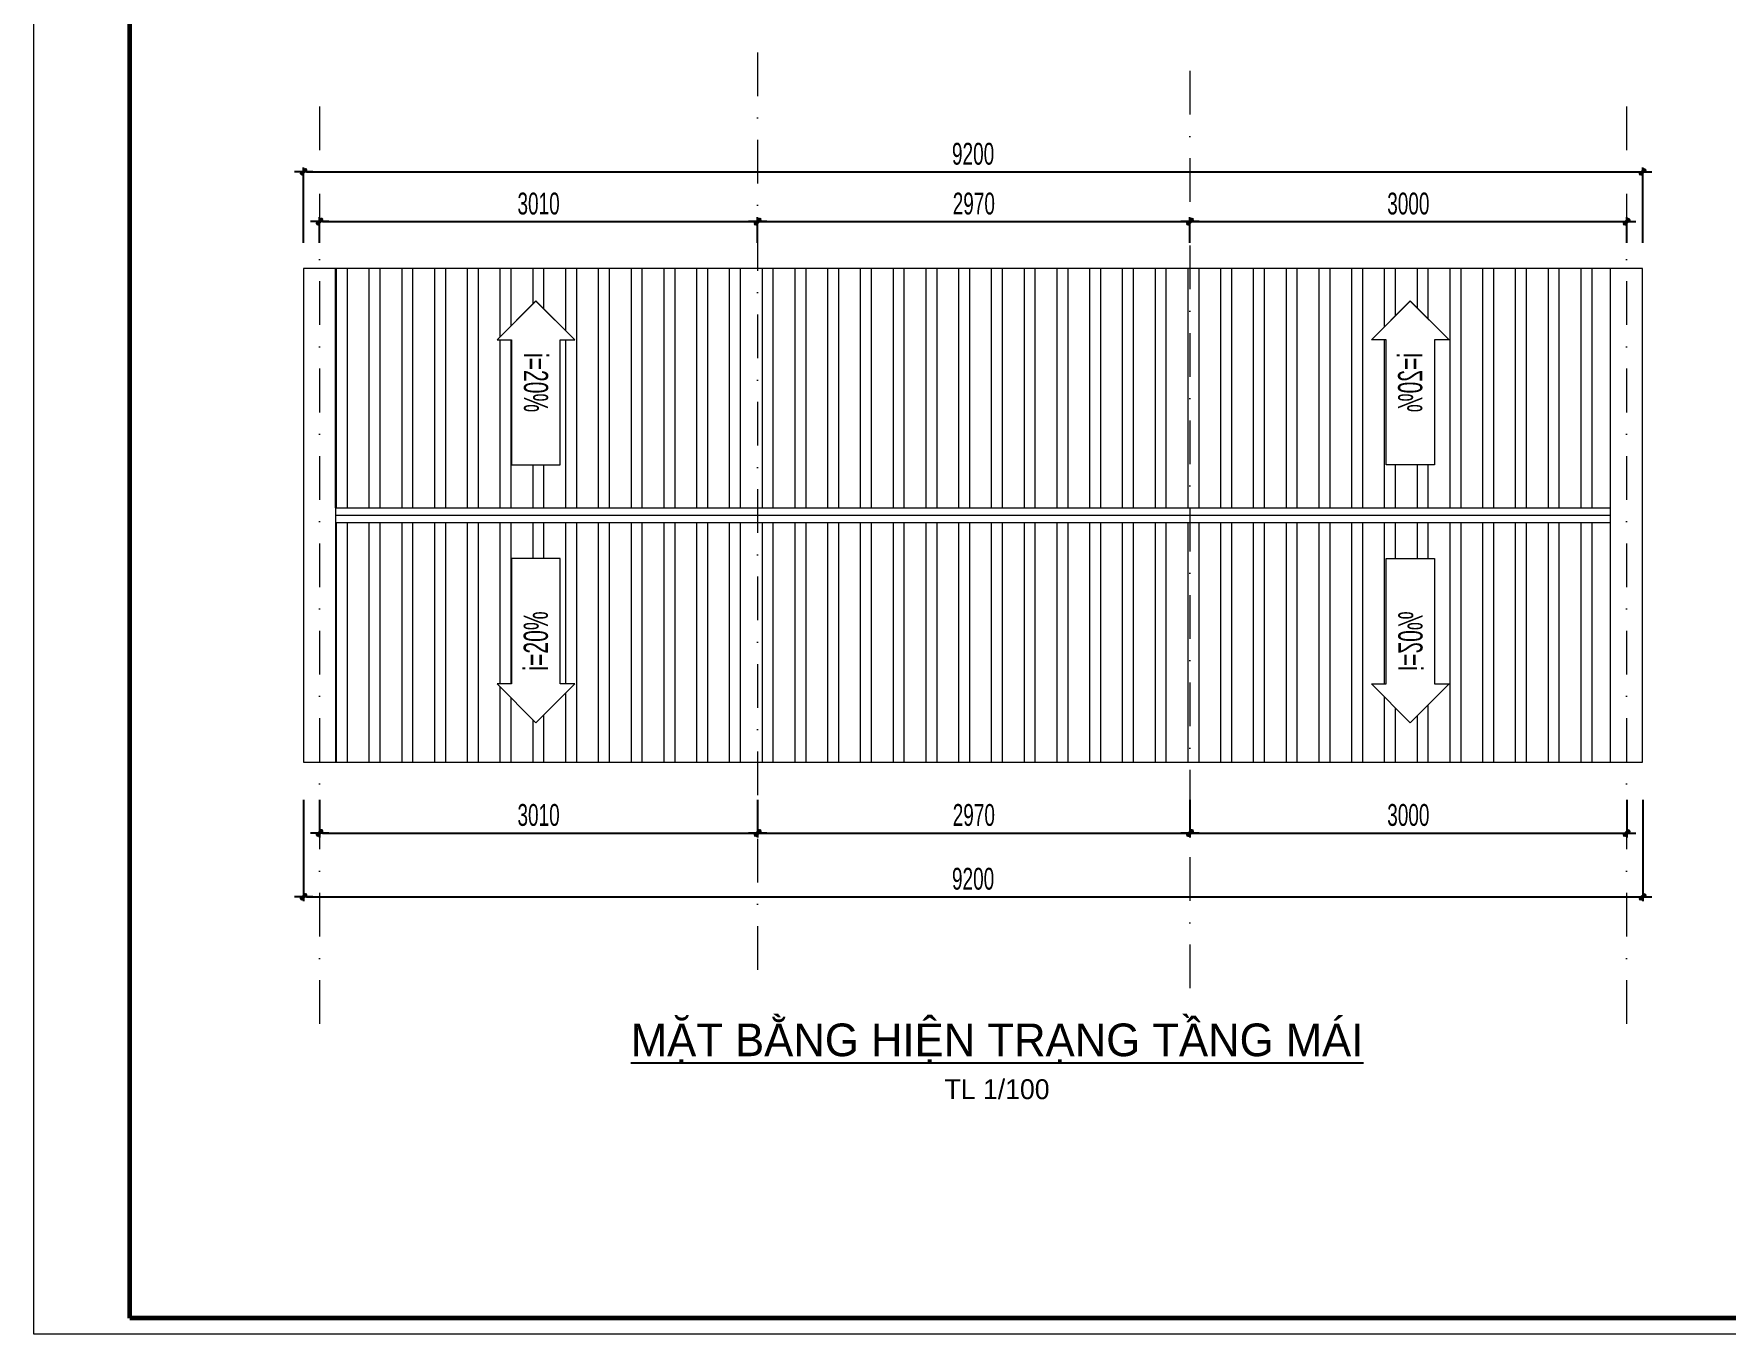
# Model space of a CAD drawing. Header units: millimetres. Extents: x 596422 to 1674380, y -367470 to 58862.
# Drawn here: x 798993 to 810619, y -260544 to -251614 of the extents above; entities that cross this region are included whole.
import ezdxf
from ezdxf.enums import TextEntityAlignment as Align

# ---------------------------------------------------------------- set-up
doc = ezdxf.new("R2010")
doc.units = ezdxf.units.MM
doc.header["$LTSCALE"] = 600
doc.header["$MEASUREMENT"] = 0
doc.linetypes.add('DASHDOT', pattern=[1, 0.5, -0.25, 0, -0.25])
doc.layers.get('0').update_dxf_attribs({"lineweight": 0})
doc.layers.get('Defpoints').update_dxf_attribs({"lineweight": 0})
for name, color, linetype, lineweight in [('dim', 144, 'Continuous', 13), ('EG Text2', 7, 'Continuous', 18), ('LC Dim', 8, 'Continuous', 18), ('LC Hatch', 252, 'Continuous', 9), ('LC Net truc', 79, 'DASHDOT', 13), ('LC Text2', 7, 'Continuous', 25), ('manh1', 67, 'Continuous', 13), ('thay1', 63, 'Continuous', 18)]:
    doc.layers.add(name, color=color, linetype=linetype, lineweight=lineweight)
doc.layers.add('Khungten_LCDI', color=7, linetype='Continuous')
doc.layers.add('Kichthuoc', color=9, linetype='Continuous')
doc.styles.add('EG 1', font='VHAVANB.TTF')
doc.styles.add('HOATBIF', font='hoatbif.shx', dxfattribs={"width": 0.65})
doc.styles.add('Khungten', font='VHAVAN.TTF', dxfattribs={"width": 0.9, "height": 5000})
doc.styles.add('LC 1', font='VHAVANB.TTF')
doc.styles.add('Title', font='VHAVAN.TTF', dxfattribs={"width": 0.8})
doc.dimstyles.new('1-60', dxfattribs={"dimscale": 60, "dimtxt": 2.5, "dimasz": 0.35, "dimexe": 0.5, "dimexo": 0, "dimgap": 0.8, "dimtad": 1, "dimdec": 0, "dimzin": 0, "dimdsep": 46, "dimtxsty": 'HOATBIF', "dimblk1": 'DOT', "dimblk2": 'DOT', "dimsah": 1, "dimcen": -1, "dimdle": 1, "dimclrd": 256, "dimclre": 256, "dimclrt": 4, "dimadec": 3, "dimazin": 2, "dimtfac": 0.333333, "dimtdec": 0, "dimtix": 1, "dimtmove": 2, "dimatfit": 3, "dimldrblk": 'DOT', "dimfxl": 1, "dimtvp": 0.833333, "dimtolj": 1, "dimtzin": 0, "dimarcsym": 0})

# ---------------------------------------------------------------- blocks, each defined once
blk = doc.blocks.new('LCDI-new')
at = {"layer": 'Defpoints', "lineweight": 0}
blk.add_lwpolyline([(-1626044.71, 488105.01), (-1626044.71, 488402.01), (-1625624.71, 488402.01), (-1625624.71, 488105.01)], close=True, dxfattribs=at)
at = {"layer": 'Khungten_LCDI', "color": 5, "lineweight": 60}
blk.add_lwpolyline([(-1626032.71, 488107.01), (-1626032.71, 488400.01), (-1625626.71, 488400.01), (-1625626.71, 488107.01)], close=True, dxfattribs=at)
at = {"color": 2, "style": 'Title', "width": 1.824646}
for tag, p, p2 in [('TENBANVE1', (-1625663.58, 488164.65), (-1625629.32, 488164.65)), ('TENBANVE2', (-1625663.58, 488157.89), (-1625629.32, 488157.89))]:
    blk.add_attdef(tag, text='', height=2.5, dxfattribs=at).set_placement(p, p2, align=Align.FIT)
at = {"color": 7, "style": 'Khungten', "width": 0.8}
for tag, p in [('REVISION', (-1625637.72, 488146.05)), ('NGAYHT', (-1625637.25, 488137.42))]:
    blk.add_attdef(tag, text='', height=2, dxfattribs=at).set_placement(p, align=Align.CENTER)
at = {"color": 2, "style": 'Title', "width": 0.7}
blk.add_attdef('SOBANVE', text='', height=2.5, dxfattribs=at).set_placement((-1625637.09, 488114.55), align=Align.CENTER)
blk = doc.blocks.new('dsada')
at = {"layer": 'manh1'}
blk.add_lwpolyline([(200, 0), (-200, 0), (-200, -1032), (-320, -1032), (0, -1353), (320, -1032), (200, -1032)], close=True, dxfattribs=at)
at = {"layer": 'manh1', "color": 4, "insert": (102, -923), "char_height": 200, "attachment_point": 7, "rotation": 90, "style": 'HOATBIF'}
blk.add_mtext('\\A1;i=20%', dxfattribs=at)
blk = doc.blocks.new('fdsdsdf')
blk.add_wipeout([(200, 0), (-200, 0), (-200, -1032), (-320, -1032), (2, -1351), (320, -1032), (200, -1032)]).dxf.layer = 'dim'
at = {"layer": 'manh1'}
blk.add_blockref('dsada', (0, 0), dxfattribs=at)
blk = doc.blocks.new('DOT')
at = {"layer": 'Kichthuoc'}
blk.add_line((-3, 0), (3, 0), dxfattribs=at)
at = {"layer": 'Kichthuoc', "color": 4}
blk.add_line((-1, -1), (1, 1), dxfattribs=at)
blk.add_lwpolyline([(0.5, 1), (-1, -0.5), (-0.5, -1), (1, 0.5)], close=True, dxfattribs=at)
blk = doc.blocks.new('*D1383')
at = {"layer": 'Defpoints', "color": 0, "transparency": 16777216}
for p in [(803966, -252903), (800956, -253049), (803966, -253049)]:
    blk.add_point(p, dxfattribs=at)
at = {"layer": 'LC Dim', "lineweight": -2, "transparency": 16777216}
for p, q in [((800956, -253049), (800956, -252873)), ((800977, -252903), (803945, -252903)), ((803966, -253049), (803966, -252873))]:
    blk.add_line(p, q, dxfattribs=at)
at = {"layer": 'LC Dim', "lineweight": -2, "transparency": 16777216, "xscale": 21, "yscale": 21, "zscale": 21}
for p, rotation in [((800956, -252903), 179.9999999999932), ((803966, -252903), 359.9999999999932)]:
    blk.add_blockref('DOT', p, dxfattribs=dict(at, rotation=rotation))
at = {"layer": 'LC Dim', "color": 4, "transparency": 16777216, "insert": (802461, -252780), "char_height": 150, "attachment_point": 5, "style": 'HOATBIF'}
blk.add_mtext('\\A1;3010', dxfattribs=at)
blk = doc.blocks.new('_Dot')
at = {"color": 0, "linetype": 'ByBlock', "lineweight": -2}
blk.add_line((-0.5, 0), (-1, 0), dxfattribs=at)
at = {"color": 0, "linetype": 'ByBlock', "const_width": 0.5}
blk.add_lwpolyline([(-0.25, 0, 1), (0.25, 0, 1)], format="xyb", close=True, dxfattribs=at)
blk = doc.blocks.new('*D1384')
at = {"layer": 'Defpoints', "color": 0, "transparency": 16777216}
for p in [(806936, -252903), (803966, -253049), (806936, -253049)]:
    blk.add_point(p, dxfattribs=at)
at = {"layer": 'LC Dim', "lineweight": -2, "transparency": 16777216}
for p, q in [((803966, -253049), (803966, -252873)), ((803987, -252903), (806915, -252903)), ((806936, -253049), (806936, -252873))]:
    blk.add_line(p, q, dxfattribs=at)
at = {"layer": 'LC Dim', "lineweight": -2, "transparency": 16777216, "xscale": 21, "yscale": 21, "zscale": 21, "rotation": 180}
blk.add_blockref('DOT', (803966, -252903), dxfattribs=at)
at = {"layer": 'LC Dim', "lineweight": -2, "transparency": 16777216, "xscale": 21, "yscale": 21, "zscale": 21}
blk.add_blockref('DOT', (806936, -252903), dxfattribs=at)
at = {"layer": 'LC Dim', "color": 4, "transparency": 16777216, "insert": (805451, -252780), "char_height": 150, "attachment_point": 5, "style": 'HOATBIF'}
blk.add_mtext('\\A1;2970', dxfattribs=at)
blk = doc.blocks.new('*D1385')
at = {"layer": 'Defpoints', "color": 0, "transparency": 16777216}
for p in [(809936, -252903), (806936, -253049), (809936, -253049)]:
    blk.add_point(p, dxfattribs=at)
at = {"layer": 'LC Dim', "lineweight": -2, "transparency": 16777216}
for p, q in [((806936, -253049), (806936, -252873)), ((806957, -252903), (809915, -252903)), ((809936, -253049), (809936, -252873))]:
    blk.add_line(p, q, dxfattribs=at)
at = {"layer": 'LC Dim', "lineweight": -2, "transparency": 16777216, "xscale": 21, "yscale": 21, "zscale": 21, "rotation": 180}
blk.add_blockref('DOT', (806936, -252903), dxfattribs=at)
at = {"layer": 'LC Dim', "lineweight": -2, "transparency": 16777216, "xscale": 21, "yscale": 21, "zscale": 21}
blk.add_blockref('DOT', (809936, -252903), dxfattribs=at)
at = {"layer": 'LC Dim', "color": 4, "transparency": 16777216, "insert": (808436, -252780), "char_height": 150, "attachment_point": 5, "style": 'HOATBIF'}
blk.add_mtext('\\A1;3000', dxfattribs=at)
blk = doc.blocks.new('*D1386')
at = {"layer": 'Defpoints', "color": 0, "transparency": 16777216}
for p in [(810046, -252561), (800846, -253049), (810046, -253049)]:
    blk.add_point(p, dxfattribs=at)
at = {"layer": 'LC Dim', "lineweight": -2, "transparency": 16777216}
for p, q in [((800846, -253049), (800846, -252531)), ((800867, -252561), (810025, -252561)), ((810046, -253049), (810046, -252531))]:
    blk.add_line(p, q, dxfattribs=at)
at = {"layer": 'LC Dim', "lineweight": -2, "transparency": 16777216, "xscale": 21, "yscale": 21, "zscale": 21}
for p, rotation in [((800846, -252561), 179.9999999999932), ((810046, -252561), 359.9999999999932)]:
    blk.add_blockref('DOT', p, dxfattribs=dict(at, rotation=rotation))
at = {"layer": 'LC Dim', "color": 4, "transparency": 16777216, "insert": (805446, -252438), "char_height": 150, "attachment_point": 5, "style": 'HOATBIF'}
blk.add_mtext('\\A1;9200', dxfattribs=at)
blk = doc.blocks.new('*D1387')
at = {"layer": 'Defpoints', "color": 0, "transparency": 16777216}
for p in [(800956, -256873), (803966, -256873), (803966, -257102)]:
    blk.add_point(p, dxfattribs=at)
at = {"layer": 'LC Dim', "lineweight": -2, "transparency": 16777216}
for p, q in [((800956, -256873), (800956, -257132)), ((803966, -256873), (803966, -257132)), ((800977, -257102), (803945, -257102))]:
    blk.add_line(p, q, dxfattribs=at)
at = {"layer": 'LC Dim', "lineweight": -2, "transparency": 16777216, "xscale": 21, "yscale": 21, "zscale": 21}
for p, rotation in [((800956, -257102), 179.9999999999932), ((803966, -257102), 359.9999999999932)]:
    blk.add_blockref('DOT', p, dxfattribs=dict(at, rotation=rotation))
at = {"layer": 'LC Dim', "color": 4, "transparency": 16777216, "insert": (802461, -256979), "char_height": 150, "attachment_point": 5, "style": 'HOATBIF'}
blk.add_mtext('\\A1;3010', dxfattribs=at)
blk = doc.blocks.new('*D1388')
at = {"layer": 'Defpoints', "color": 0, "transparency": 16777216}
for p in [(803966, -256873), (806936, -256873), (806936, -257102)]:
    blk.add_point(p, dxfattribs=at)
at = {"layer": 'LC Dim', "lineweight": -2, "transparency": 16777216}
for p, q in [((803966, -256873), (803966, -257132)), ((806936, -256873), (806936, -257132)), ((803987, -257102), (806915, -257102))]:
    blk.add_line(p, q, dxfattribs=at)
at = {"layer": 'LC Dim', "lineweight": -2, "transparency": 16777216, "xscale": 21, "yscale": 21, "zscale": 21, "rotation": 180}
blk.add_blockref('DOT', (803966, -257102), dxfattribs=at)
at = {"layer": 'LC Dim', "lineweight": -2, "transparency": 16777216, "xscale": 21, "yscale": 21, "zscale": 21}
blk.add_blockref('DOT', (806936, -257102), dxfattribs=at)
at = {"layer": 'LC Dim', "color": 4, "transparency": 16777216, "insert": (805451, -256979), "char_height": 150, "attachment_point": 5, "style": 'HOATBIF'}
blk.add_mtext('\\A1;2970', dxfattribs=at)
blk = doc.blocks.new('*D1389')
at = {"layer": 'Defpoints', "color": 0, "transparency": 16777216}
for p in [(806936, -256873), (809936, -256873), (809936, -257102)]:
    blk.add_point(p, dxfattribs=at)
at = {"layer": 'LC Dim', "lineweight": -2, "transparency": 16777216}
for p, q in [((806936, -256873), (806936, -257132)), ((809936, -256873), (809936, -257132)), ((806957, -257102), (809915, -257102))]:
    blk.add_line(p, q, dxfattribs=at)
at = {"layer": 'LC Dim', "lineweight": -2, "transparency": 16777216, "xscale": 21, "yscale": 21, "zscale": 21, "rotation": 180}
blk.add_blockref('DOT', (806936, -257102), dxfattribs=at)
at = {"layer": 'LC Dim', "lineweight": -2, "transparency": 16777216, "xscale": 21, "yscale": 21, "zscale": 21}
blk.add_blockref('DOT', (809936, -257102), dxfattribs=at)
at = {"layer": 'LC Dim', "color": 4, "transparency": 16777216, "insert": (808436, -256979), "char_height": 150, "attachment_point": 5, "style": 'HOATBIF'}
blk.add_mtext('\\A1;3000', dxfattribs=at)
blk = doc.blocks.new('*D1390')
at = {"layer": 'Defpoints', "color": 0, "transparency": 16777216}
for p in [(800846, -256873), (810046, -256873), (810046, -257540)]:
    blk.add_point(p, dxfattribs=at)
at = {"layer": 'LC Dim', "lineweight": -2, "transparency": 16777216}
for p, q in [((800846, -256873), (800846, -257570)), ((810046, -256873), (810046, -257570)), ((800867, -257540), (810025, -257540))]:
    blk.add_line(p, q, dxfattribs=at)
at = {"layer": 'LC Dim', "lineweight": -2, "transparency": 16777216, "xscale": 21, "yscale": 21, "zscale": 21}
for p, rotation in [((800846, -257540), 179.9999999999932), ((810046, -257540), 359.9999999999932)]:
    blk.add_blockref('DOT', p, dxfattribs=dict(at, rotation=rotation))
at = {"layer": 'LC Dim', "color": 4, "transparency": 16777216, "insert": (805446, -257417), "char_height": 150, "attachment_point": 5, "style": 'HOATBIF'}
blk.add_mtext('\\A1;9200', dxfattribs=at)
blk = doc.blocks.new('TIEUDE1')
at = {"layer": 'EG Text2', "color": 7, "style": 'EG 1'}
blk.add_attdef('TIªU§Ò', text='', height=5, dxfattribs=at).set_placement((0, 0), align=Align.BOTTOM_CENTER)
blk.add_attdef('TL', text='', height=3, dxfattribs=at).set_placement((0, -2), align=Align.TOP_CENTER)

msp = doc.modelspace()

# ---------------------------------------------------------------- hatches: boundary and pattern name
at = {"layer": 'LC Hatch'}
h = msp.add_hatch(dxfattribs=at)
h.set_pattern_fill('ANSI32', color=256, scale=600, angle=45)
h.set_pattern_definition([(90, (804448, -253824.78), (-225, -1e-11), []), (90, (804523, -253749.78), (-225, -1e-11), [])])
h.paths.add_polyline_path([(809825.9, -254869.8), (809825.9, -253224.8), (801065.9, -253224.8), (801065.9, -254869.8)])
h.paths.add_polyline_path([(801065.9, -254969.8), (801065.9, -256614.8), (809825.9, -256614.8), (809825.9, -254969.8)])

# ---------------------------------------------------------------- linework, layer by layer
at = {"layer": 'LC Net truc'}
for p, q in [((803965.6, -251740.6), (803965.6, -258082.8)), ((806935.9, -251867.7), (806935.9, -258209.9)), ((800955.9, -252112.6), (800955.9, -258454.8)), ((809935.9, -252112.6), (809935.9, -258454.8))]:
    msp.add_line(p, q, dxfattribs=at)
at = {"layer": 'thay1'}
for p, q in [((800845.9, -253224.8), (800845.9, -256614.8)), ((810045.9, -253224.8), (800845.9, -253224.8)), ((801065.9, -254869.8), (801065.9, -253224.8)), ((809825.9, -256614.8), (809825.9, -253224.8)), ((810045.9, -256614.8), (810045.9, -253224.8)), ((801065.9, -253824.8), (801065.9, -256614.8)), ((801065.9, -254869.8), (809825.9, -254869.8)), ((801065.9, -254919.8), (809825.9, -254919.8)), ((801065.9, -254969.8), (809825.9, -254969.8)), ((800845.9, -256614.8), (810045.9, -256614.8))]:
    msp.add_line(p, q, dxfattribs=at)

# ---------------------------------------------------------------- block references
at = {"layer": 'Kichthuoc', "xscale": 55.00000000005854, "yscale": 55.00000000005854, "zscale": 55.00000000005854}
msp.add_blockref('LCDI-new', (90231452.5, -27106319.3), dxfattribs=at)
at = {"layer": 'LC Text2'}
ref = msp.add_blockref('TIEUDE1', (805610.6, -258702.1), dxfattribs=dict(at, xscale=45.54896172169059, yscale=45.54896172169059, zscale=45.54896172169059))
ref.add_attrib('TIªU§Ò', '%%UmÆt b»ng hiÖn tr¹ng tÇng m¸i', dxfattribs={"color": 7, "height": 224.302, "style": 'LC 1'}).set_placement((805610.6, -258702.1), align=Align.BOTTOM_CENTER)
ref.add_attrib('TL', 'TL 1/100', dxfattribs={"color": 7, "height": 136.65, "style": 'LC 1'}).set_placement((805610.6, -258793.2), align=Align.TOP_CENTER)

# ---------------------------------------------------------------- dimensions: what is measured, and where the dimension line sits
at = {"layer": 'LC Dim'}
for p1, p2, distance, picture, middle in [((800845.9, -253048.7), (810045.9, -253048.7), 488.1, '*D1386', (805445.9, -252437.6)), ((800955.9, -253048.7), (803965.6, -253048.7), 146.1, '*D1383', (802460.8, -252779.6)), ((800845.9, -256873.2), (810045.9, -256873.2), -667.2, '*D1390', (805445.9, -257417.3)), ((800955.9, -256873.2), (803965.6, -256873.2), -228.4, '*D1387', (802460.8, -256978.5))]:
    dim = msp.add_aligned_dim(p1=p1, p2=p2, distance=distance, dimstyle='1-60', dxfattribs=at)
    dim.commit()
    dim.dimension.update_dxf_attribs({"geometry": picture, "text_midpoint": middle})
for base, p1, p2, picture, middle in [((806935.9, -252902.6), (803965.6, -253048.7), (806935.9, -253048.7), '*D1384', (805450.8, -252779.6)), ((809935.9, -252902.6), (806935.9, -253048.7), (809935.9, -253048.7), '*D1385', (808435.9, -252779.6)), ((806935.9, -257101.5), (803965.6, -256873.2), (806935.9, -256873.2), '*D1388', (805450.8, -256978.5)), ((809935.9, -257101.5), (806935.9, -256873.2), (809935.9, -256873.2), '*D1389', (808435.9, -256978.5))]:
    dim = msp.add_linear_dim(base=base, p1=p1, p2=p2, angle=180, dimstyle='1-60', dxfattribs=at)
    dim.commit()
    dim.dimension.update_dxf_attribs({"geometry": picture, "text_midpoint": middle})

# ---------------------------------------------------------------- next in the draw order: block references
at = {"layer": 'dim', "yscale": 0.8333333333333334, "zscale": 0.8333333333333334}
for p, xscale, rotation in [((802442.4, -254574.4), 0.8333333333333334, 180.0000000000067), ((808449.4, -254574.4), -0.8333333333333334, 180), ((808449.4, -255217.4), -0.8333333333333334, 359.999999999974)]:
    msp.add_blockref('fdsdsdf', p, dxfattribs=dict(at, xscale=xscale, rotation=rotation))
at = {"layer": 'dim', "xscale": 0.8333333333333334, "yscale": 0.8333333333333334, "zscale": 0.8333333333333334}
msp.add_blockref('fdsdsdf', (802442.4, -255217.4), dxfattribs=at)

doc.saveas('drawing.dxf')
